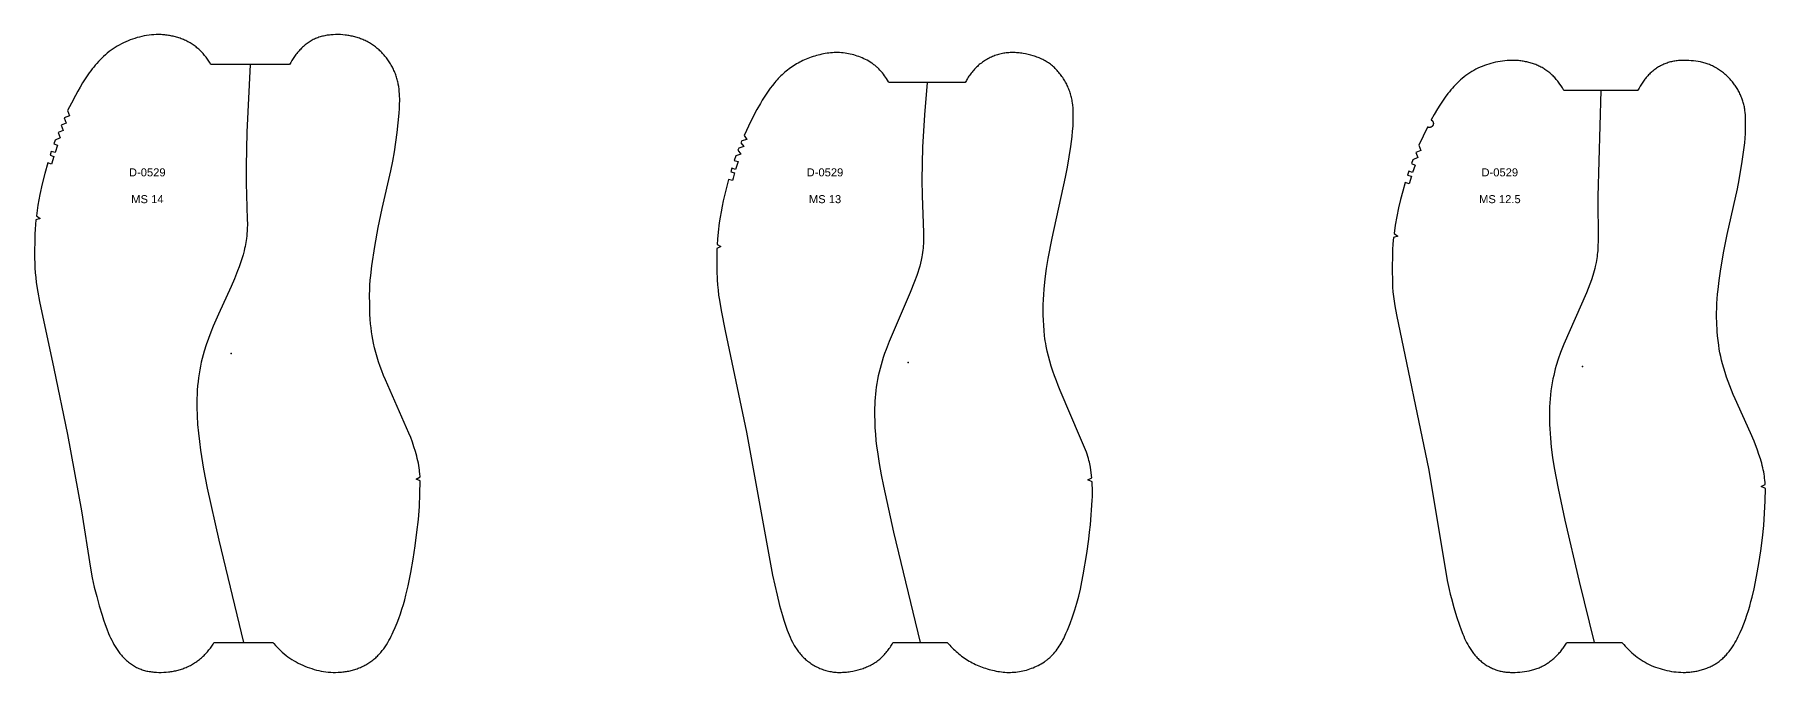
# Model space of a CAD drawing. Extents: x -397 to 4045, y -1309 to -990.
# Drawn here: x -397 to 468, y -1309 to -990 of the extents above; entities that cross this region are included whole.
import ezdxf

# ---------------------------------------------------------------- set-up
doc = ezdxf.new("R2010")
doc.units = 0
doc.layers.add('DEFAULT', color=7, linetype='CONTINUOUS')
doc.styles.add('ARIAL_REGULAR', font='arial.ttf')

msp = doc.modelspace()

# ---------------------------------------------------------------- linework, layer by layer
at = {"layer": 'DEFAULT'}
for points in [[(-229.11, -1115.31), (-228.94, -1112.89), (-228.71, -1110.48), (-228.13, -1105.67), (-226.7, -1096.08), (-224.97, -1086.54), (-223.06, -1077.03), (-218.72, -1058.13), (-217.76, -1053.38), (-216.91, -1048.6), (-216.16, -1043.81), (-215.51, -1039.01), (-214.95, -1034.19), (-214.52, -1029.37), (-214.36, -1026.95), (-214.27, -1024.52), (-214.25, -1023.31), (-214.26, -1022.1), (-214.29, -1020.89), (-214.35, -1019.68), (-214.45, -1018.47), (-214.58, -1017.26), (-214.75, -1016.06), (-214.95, -1014.86), (-215.07, -1014.27), (-215.2, -1013.68), (-215.34, -1013.09), (-215.49, -1012.5), (-215.65, -1011.92), (-215.82, -1011.34), (-216.01, -1010.76), (-216.21, -1010.19), (-216.42, -1009.63), (-216.64, -1009.06), (-216.87, -1008.51), (-217.12, -1007.95), (-217.37, -1007.4), (-217.64, -1006.86), (-217.92, -1006.32), (-218.21, -1005.79), (-218.51, -1005.26), (-218.82, -1004.74), (-219.14, -1004.23), (-219.47, -1003.72), (-219.81, -1003.22), (-220.16, -1002.72), (-220.51, -1002.23), (-220.88, -1001.74), (-221.26, -1001.27), (-221.64, -1000.8), (-222.03, -1000.33), (-222.44, -999.88), (-222.85, -999.43), (-223.26, -998.99), (-223.69, -998.56), (-224.12, -998.14), (-224.57, -997.72), (-225.02, -997.32), (-225.48, -996.92), (-225.95, -996.54), (-226.42, -996.16), (-226.9, -995.8), (-227.39, -995.45), (-227.89, -995.1), (-228.4, -994.77), (-228.91, -994.45), (-229.43, -994.15), (-229.96, -993.85), (-230.5, -993.56), (-231.04, -993.29), (-231.58, -993.03), (-232.13, -992.77), (-232.69, -992.53), (-233.25, -992.3), (-233.82, -992.09), (-234.39, -991.88), (-234.96, -991.68), (-235.54, -991.5), (-236.12, -991.33), (-236.7, -991.17), (-237.29, -991.02), (-237.88, -990.88), (-238.47, -990.75), (-239.06, -990.63), (-239.66, -990.53), (-240.26, -990.43), (-240.86, -990.35), (-241.46, -990.27), (-242.66, -990.16), (-243.87, -990.08), (-245.09, -990.05), (-246.3, -990.06), (-247.52, -990.1), (-248.13, -990.14), (-248.74, -990.19), (-249.34, -990.25), (-249.95, -990.32), (-250.55, -990.41), (-251.15, -990.51), (-251.74, -990.62), (-252.33, -990.75), (-252.92, -990.89), (-253.5, -991.04), (-254.08, -991.21), (-254.66, -991.4), (-255.22, -991.6), (-255.79, -991.81), (-256.34, -992.05), (-256.89, -992.3), (-257.43, -992.56), (-257.97, -992.85), (-258.49, -993.14), (-259.01, -993.45), (-259.53, -993.78), (-260.03, -994.12), (-260.52, -994.47), (-261.01, -994.83), (-261.49, -995.21), (-261.95, -995.6), (-262.41, -996), (-262.86, -996.41), (-263.3, -996.83), (-263.73, -997.26), (-264.15, -997.69), (-264.56, -998.14), (-264.95, -998.6), (-265.34, -999.06), (-265.72, -999.54), (-266.09, -1000.02), (-266.45, -1000.5), (-266.8, -1001), (-267.48, -1002), (-268.12, -1003.03), (-268.73, -1004.08), (-269.27, -1005.05), (-308.58, -1005.05), (-308.64, -1004.93), (-309.28, -1003.9), (-309.94, -1002.88), (-310.64, -1001.89), (-311, -1001.4), (-311.37, -1000.92), (-311.75, -1000.45), (-312.14, -999.99), (-312.54, -999.53), (-312.94, -999.08), (-313.36, -998.65), (-313.79, -998.22), (-314.22, -997.8), (-314.67, -997.39), (-315.12, -996.99), (-315.59, -996.6), (-316.06, -996.22), (-316.54, -995.86), (-317.03, -995.5), (-317.53, -995.15), (-318.04, -994.82), (-318.55, -994.5), (-319.07, -994.18), (-319.59, -993.88), (-320.13, -993.59), (-320.67, -993.31), (-321.21, -993.04), (-321.76, -992.79), (-322.31, -992.54), (-322.87, -992.31), (-323.44, -992.09), (-324.01, -991.88), (-324.58, -991.69), (-325.16, -991.5), (-325.74, -991.33), (-326.32, -991.17), (-326.91, -991.01), (-327.5, -990.87), (-328.09, -990.75), (-328.68, -990.63), (-329.28, -990.52), (-329.88, -990.43), (-330.48, -990.34), (-331.08, -990.27), (-331.69, -990.2), (-332.29, -990.15), (-332.89, -990.11), (-333.5, -990.08), (-334.71, -990.05), (-335.92, -990.06), (-337.13, -990.11), (-338.34, -990.21), (-339.55, -990.34), (-340.75, -990.51), (-341.94, -990.72), (-343.13, -990.96), (-344.3, -991.25), (-345.47, -991.56), (-346.63, -991.92), (-347.78, -992.3), (-348.92, -992.72), (-350.05, -993.17), (-351.16, -993.64), (-352.27, -994.15), (-353.35, -994.69), (-354.43, -995.26), (-355.48, -995.86), (-356.51, -996.49), (-357.52, -997.15), (-358.51, -997.85), (-359.48, -998.58), (-360.42, -999.34), (-361.33, -1000.13), (-362.23, -1000.95), (-363.11, -1001.79), (-363.96, -1002.65), (-364.79, -1003.53), (-365.61, -1004.43), (-366.4, -1005.35), (-367.18, -1006.28), (-367.94, -1007.22), (-368.69, -1008.18), (-369.41, -1009.15), (-370.12, -1010.13), (-371.48, -1012.13), (-372.78, -1014.18), (-374.03, -1016.26), (-375.22, -1018.37), (-376.38, -1020.5), (-378.34, -1024.27), (-380.22, -1028.08), (-379.26, -1030.73), (-381.91, -1031.7), (-380.89, -1034.34), (-383.52, -1035.36), (-382.44, -1037.97), (-385.04, -1039.06), (-383.9, -1041.64), (-386.47, -1042.8), (-387.15, -1044.68), (-385.26, -1045.34), (-386.52, -1049.08), (-388.42, -1048.47), (-389.02, -1050.38), (-387.11, -1050.97), (-388.24, -1054.77), (-390.16, -1054.21), (-391.64, -1059.44), (-392.94, -1064.7), (-394.09, -1070.01), (-395.06, -1075.35), (-395.86, -1080.71), (-394.01, -1081.96), (-396.11, -1082.7), (-396.34, -1084.94), (-396.5, -1087.35), (-396.59, -1089.77), (-396.74, -1101.9), (-396.69, -1104.32), (-396.58, -1106.74), (-396.4, -1109.16), (-396.17, -1111.57), (-395.89, -1113.98), (-395.19, -1118.78), (-394.35, -1123.55), (-387.15, -1157.04), (-380.27, -1189.95), (-373.37, -1228.11), (-368.87, -1256.85), (-367.96, -1261.61), (-366.91, -1266.34), (-365.72, -1271.04), (-364.41, -1275.71), (-363.01, -1280.35), (-362.26, -1282.66), (-361.47, -1284.95), (-360.63, -1287.23), (-359.73, -1289.47), (-359.24, -1290.59), (-358.74, -1291.69), (-358.21, -1292.78), (-357.66, -1293.86), (-357.08, -1294.92), (-356.46, -1295.97), (-355.82, -1297), (-355.14, -1298), (-354.79, -1298.49), (-354.43, -1298.98), (-354.06, -1299.46), (-353.68, -1299.93), (-353.29, -1300.4), (-352.9, -1300.85), (-352.49, -1301.3), (-352.07, -1301.74), (-351.64, -1302.17), (-351.2, -1302.59), (-350.75, -1303), (-350.29, -1303.4), (-349.83, -1303.79), (-349.35, -1304.16), (-348.86, -1304.53), (-348.37, -1304.88), (-347.87, -1305.22), (-347.35, -1305.54), (-346.83, -1305.85), (-346.31, -1306.15), (-345.77, -1306.43), (-345.23, -1306.7), (-344.68, -1306.95), (-344.13, -1307.18), (-343.56, -1307.4), (-343, -1307.6), (-342.42, -1307.78), (-341.84, -1307.95), (-341.26, -1308.11), (-340.67, -1308.25), (-340.08, -1308.37), (-339.48, -1308.48), (-338.89, -1308.58), (-338.28, -1308.67), (-337.68, -1308.74), (-337.08, -1308.8), (-336.47, -1308.85), (-335.86, -1308.89), (-334.64, -1308.94), (-333.43, -1308.94), (-332.21, -1308.91), (-331, -1308.83), (-329.8, -1308.72), (-329.2, -1308.64), (-328.6, -1308.56), (-328, -1308.46), (-327.4, -1308.36), (-326.81, -1308.24), (-326.22, -1308.11), (-325.63, -1307.97), (-325.04, -1307.82), (-324.46, -1307.66), (-323.88, -1307.49), (-323.3, -1307.31), (-322.73, -1307.11), (-322.16, -1306.9), (-321.59, -1306.69), (-321.03, -1306.46), (-320.47, -1306.22), (-319.92, -1305.96), (-319.38, -1305.7), (-318.84, -1305.43), (-318.3, -1305.14), (-317.77, -1304.84), (-317.25, -1304.53), (-316.74, -1304.21), (-316.23, -1303.88), (-315.73, -1303.54), (-315.24, -1303.19), (-314.76, -1302.82), (-314.29, -1302.45), (-313.82, -1302.06), (-313.36, -1301.67), (-312.91, -1301.26), (-312.47, -1300.85), (-312.03, -1300.43), (-311.61, -1300), (-311.19, -1299.56), (-310.78, -1299.11), (-310.38, -1298.65), (-309.98, -1298.19), (-309.6, -1297.72), (-309.22, -1297.24), (-308.86, -1296.76), (-308.5, -1296.27), (-308.15, -1295.77), (-307.81, -1295.27), (-307.48, -1294.76), (-307.16, -1294.24), (-306.98, -1293.94), (-277.74, -1293.94), (-277.2, -1294.57), (-276.38, -1295.47), (-275.55, -1296.35), (-274.69, -1297.21), (-273.82, -1298.05), (-272.92, -1298.87), (-272, -1299.66), (-271.06, -1300.42), (-270.1, -1301.15), (-269.11, -1301.84), (-268.1, -1302.51), (-267.06, -1303.14), (-266.01, -1303.74), (-264.94, -1304.31), (-263.85, -1304.85), (-262.75, -1305.35), (-261.63, -1305.83), (-260.51, -1306.28), (-259.37, -1306.69), (-258.22, -1307.08), (-257.06, -1307.43), (-255.89, -1307.75), (-254.71, -1308.03), (-253.52, -1308.28), (-252.33, -1308.49), (-251.13, -1308.66), (-249.93, -1308.79), (-248.72, -1308.88), (-247.51, -1308.93), (-246.29, -1308.94), (-245.08, -1308.91), (-244.48, -1308.88), (-243.87, -1308.84), (-243.27, -1308.79), (-242.67, -1308.72), (-242.06, -1308.65), (-241.46, -1308.57), (-240.87, -1308.47), (-240.27, -1308.36), (-239.67, -1308.25), (-239.08, -1308.12), (-238.49, -1307.98), (-237.91, -1307.82), (-237.32, -1307.66), (-236.74, -1307.49), (-236.16, -1307.3), (-235.59, -1307.11), (-235.02, -1306.9), (-234.46, -1306.68), (-233.9, -1306.44), (-233.34, -1306.2), (-232.79, -1305.94), (-232.25, -1305.68), (-231.71, -1305.4), (-231.18, -1305.11), (-230.65, -1304.81), (-230.13, -1304.49), (-229.62, -1304.17), (-229.12, -1303.83), (-228.62, -1303.49), (-228.13, -1303.13), (-227.65, -1302.76), (-227.17, -1302.38), (-226.71, -1302), (-226.25, -1301.6), (-225.81, -1301.19), (-225.37, -1300.77), (-224.95, -1300.34), (-224.53, -1299.9), (-224.12, -1299.46), (-223.73, -1299), (-223.34, -1298.54), (-222.96, -1298.06), (-222.59, -1297.58), (-222.23, -1297.1), (-221.53, -1296.1), (-220.87, -1295.09), (-220.23, -1294.05), (-219.62, -1293), (-219.05, -1291.93), (-218.49, -1290.86), (-217.96, -1289.77), (-217.45, -1288.67), (-216.49, -1286.45), (-215.58, -1284.2), (-214.72, -1281.93), (-213.9, -1279.65), (-213.13, -1277.35), (-212.42, -1275.03), (-211.75, -1272.7), (-211.14, -1270.36), (-210.02, -1265.64), (-208.65, -1258.95), (-207.47, -1252.29), (-206.46, -1245.61), (-205.63, -1238.89), (-204.91, -1232.5), (-204.41, -1226.08), (-204.11, -1219.65), (-204.02, -1213.22), (-206.05, -1212.29), (-204.09, -1211.22), (-204.2, -1209.56), (-204.28, -1208.74), (-204.36, -1207.91), (-204.52, -1206.71), (-204.71, -1205.52), (-204.92, -1204.33), (-205.17, -1203.14), (-205.44, -1201.96), (-205.73, -1200.78), (-206.05, -1199.61), (-206.38, -1198.44), (-207.11, -1196.13), (-207.91, -1193.84), (-208.76, -1191.57), (-209.65, -1189.32), (-221.38, -1162.7), (-222.3, -1160.46), (-223.18, -1158.2), (-224, -1155.92), (-224.78, -1153.62), (-225.5, -1151.31), (-226.17, -1148.98), (-226.77, -1146.63), (-227.31, -1144.27), (-227.68, -1142.45), (-228, -1140.63), (-228.31, -1138.63), (-228.57, -1136.66), (-228.78, -1134.69), (-228.97, -1132.27), (-229.11, -1129.85), (-229.25, -1125), (-229.27, -1120.15), (-229.22, -1117.73)], [(68.98, -1013.06), (68.47, -1014.03), (30.32, -1014.03), (30.09, -1013.62), (29.63, -1012.85), (29.15, -1012.08), (28.64, -1011.34), (28.12, -1010.6), (27.58, -1009.88), (27.01, -1009.18), (26.43, -1008.49), (25.82, -1007.82), (25.19, -1007.18), (24.86, -1006.86), (24.54, -1006.55), (24.2, -1006.25), (23.86, -1005.96), (23.52, -1005.67), (23.17, -1005.38), (22.82, -1005.11), (22.46, -1004.84), (22.09, -1004.57), (21.72, -1004.32), (20.97, -1003.82), (20.2, -1003.36), (19.42, -1002.91), (18.62, -1002.5), (17.81, -1002.1), (16.98, -1001.73), (16.15, -1001.38), (15.31, -1001.06), (14.46, -1000.76), (13.6, -1000.48), (12.74, -1000.23), (11.87, -1000), (10.99, -999.79), (10.11, -999.61), (9.22, -999.45), (8.33, -999.31), (7.43, -999.2), (6.53, -999.12), (5.64, -999.06), (4.74, -999.03), (3.84, -999.03), (2.94, -999.05), (2.04, -999.1), (1.14, -999.18), (0.25, -999.28), (-0.65, -999.4), (-1.53, -999.55), (-2.42, -999.72), (-3.3, -999.9), (-4.18, -1000.1), (-5.06, -1000.32), (-5.93, -1000.55), (-6.8, -1000.8), (-7.66, -1001.07), (-8.52, -1001.35), (-9.37, -1001.65), (-10.21, -1001.97), (-11.04, -1002.31), (-11.87, -1002.66), (-12.69, -1003.04), (-13.5, -1003.43), (-14.3, -1003.84), (-15.1, -1004.27), (-15.88, -1004.71), (-16.65, -1005.18), (-17.41, -1005.66), (-18.16, -1006.16), (-18.9, -1006.67), (-19.63, -1007.2), (-20.35, -1007.75), (-21.05, -1008.32), (-21.74, -1008.9), (-22.42, -1009.49), (-23.08, -1010.1), (-23.73, -1010.72), (-24.37, -1011.36), (-25, -1012.01), (-25.61, -1012.67), (-26.21, -1013.34), (-26.8, -1014.03), (-27.93, -1015.42), (-29.02, -1016.86), (-30.07, -1018.32), (-31.08, -1019.82), (-32.06, -1021.33), (-33.01, -1022.87), (-33.92, -1024.42), (-35.69, -1027.56), (-38.84, -1033.62), (-40.98, -1038.01), (-42.12, -1040.47), (-40.81, -1042.45), (-43.31, -1043.22), (-43.68, -1044.11), (-42.32, -1046.06), (-44.79, -1046.89), (-45, -1047.45), (-45.18, -1047.91), (-43.78, -1049.86), (-46.22, -1050.72), (-47.03, -1053), (-45.09, -1053.56), (-46.11, -1056.57), (-46.39, -1057.46), (-48.29, -1056.88), (-48.81, -1058.59), (-46.89, -1059.1), (-47.6, -1061.76), (-47.92, -1063.01), (-49.86, -1062.49), (-52.52, -1073.17), (-53.1, -1075.84), (-53.65, -1078.61), (-54.13, -1081.4), (-54.53, -1084.11), (-55.11, -1088.87), (-55.43, -1092.35), (-55.62, -1095.06), (-53.67, -1096.04), (-55.71, -1097.06), (-55.8, -1104.01), (-55.73, -1107.96), (-55.53, -1112.67), (-55.35, -1115.19), (-55.12, -1117.77), (-54.82, -1120.34), (-54.47, -1122.91), (-53.64, -1128.02), (-51.64, -1138.2), (-40.87, -1188.9), (-27.87, -1260.29), (-26.8, -1265.36), (-25.64, -1270.41), (-24.38, -1275.44), (-22.99, -1280.43), (-22.23, -1282.91), (-21.42, -1285.37), (-20.54, -1287.8), (-20.07, -1289.01), (-19.58, -1290.21), (-19.06, -1291.41), (-18.51, -1292.59), (-17.94, -1293.76), (-17.33, -1294.9), (-17.01, -1295.47), (-16.68, -1296.03), (-16.34, -1296.58), (-15.99, -1297.12), (-15.63, -1297.66), (-15.26, -1298.18), (-14.87, -1298.7), (-14.47, -1299.21), (-14.06, -1299.71), (-13.64, -1300.2), (-13.2, -1300.67), (-12.75, -1301.14), (-12.29, -1301.59), (-11.82, -1302.04), (-11.34, -1302.47), (-10.85, -1302.89), (-10.34, -1303.3), (-9.83, -1303.69), (-9.31, -1304.08), (-8.77, -1304.45), (-8.23, -1304.8), (-7.68, -1305.15), (-7.13, -1305.48), (-6.56, -1305.8), (-5.99, -1306.1), (-5.41, -1306.39), (-4.82, -1306.66), (-4.22, -1306.92), (-3.62, -1307.17), (-3.02, -1307.4), (-2.41, -1307.61), (-1.79, -1307.81), (-1.17, -1307.99), (-0.55, -1308.16), (0.08, -1308.31), (0.71, -1308.45), (1.35, -1308.57), (1.98, -1308.67), (2.62, -1308.76), (3.26, -1308.83), (3.9, -1308.88), (4.55, -1308.92), (5.19, -1308.94), (5.84, -1308.95), (6.48, -1308.94), (7.13, -1308.91), (7.78, -1308.88), (8.42, -1308.82), (9.07, -1308.76), (9.71, -1308.68), (10.36, -1308.59), (11, -1308.49), (12.29, -1308.26), (13.56, -1307.98), (14.83, -1307.67), (16.09, -1307.32), (16.71, -1307.13), (17.33, -1306.92), (17.94, -1306.71), (18.55, -1306.48), (19.15, -1306.24), (19.74, -1305.99), (20.33, -1305.72), (20.91, -1305.44), (21.48, -1305.15), (22.05, -1304.84), (22.6, -1304.52), (23.15, -1304.18), (23.68, -1303.82), (24.21, -1303.45), (24.72, -1303.07), (25.23, -1302.67), (25.72, -1302.26), (26.21, -1301.83), (26.68, -1301.39), (27.15, -1300.94), (27.6, -1300.48), (28.05, -1300.01), (28.48, -1299.52), (28.9, -1299.03), (29.31, -1298.53), (29.71, -1298.01), (30.1, -1297.49), (30.48, -1296.96), (30.85, -1296.43), (31.21, -1295.89), (31.55, -1295.34), (31.89, -1294.78), (32.21, -1294.22), (32.36, -1293.95), (59.47, -1293.95), (60.06, -1294.63), (60.65, -1295.3), (61.27, -1295.96), (61.89, -1296.61), (62.53, -1297.25), (63.18, -1297.87), (63.84, -1298.48), (64.52, -1299.07), (65.21, -1299.65), (65.92, -1300.22), (66.63, -1300.76), (67.36, -1301.3), (68.1, -1301.81), (68.85, -1302.31), (69.61, -1302.79), (70.38, -1303.26), (71.17, -1303.7), (71.96, -1304.13), (72.76, -1304.54), (73.57, -1304.93), (74.39, -1305.31), (75.22, -1305.66), (76.05, -1306), (76.9, -1306.32), (77.75, -1306.62), (78.6, -1306.9), (79.46, -1307.17), (80.33, -1307.42), (81.2, -1307.65), (82.08, -1307.87), (82.96, -1308.07), (83.84, -1308.25), (84.73, -1308.42), (85.62, -1308.57), (86.51, -1308.69), (87.4, -1308.8), (88.3, -1308.87), (89.2, -1308.92), (90.1, -1308.95), (91, -1308.94), (91.9, -1308.91), (92.8, -1308.85), (93.69, -1308.77), (94.59, -1308.66), (95.48, -1308.53), (96.37, -1308.37), (97.25, -1308.18), (98.13, -1307.98), (99, -1307.75), (99.87, -1307.49), (100.72, -1307.21), (101.57, -1306.91), (102.41, -1306.59), (103.25, -1306.24), (104.07, -1305.87), (104.88, -1305.48), (105.68, -1305.06), (106.46, -1304.62), (107.23, -1304.15), (107.98, -1303.66), (108.35, -1303.4), (108.72, -1303.14), (109.08, -1302.87), (109.43, -1302.59), (109.78, -1302.31), (110.13, -1302.02), (110.47, -1301.72), (110.8, -1301.42), (111.13, -1301.11), (111.45, -1300.8), (112.08, -1300.15), (112.69, -1299.48), (113.28, -1298.8), (113.84, -1298.1), (114.39, -1297.37), (114.91, -1296.64), (115.41, -1295.89), (115.89, -1295.13), (116.35, -1294.36), (116.8, -1293.58), (117.23, -1292.78), (117.64, -1291.98), (118.04, -1291.17), (118.79, -1289.54), (119.5, -1287.88), (120.81, -1284.52), (122.03, -1281.13), (123.16, -1277.7), (124.19, -1274.25), (125.13, -1270.77), (125.98, -1267.27), (126.74, -1263.74), (127.42, -1260.2), (129.13, -1249.52), (130.17, -1242.39), (130.62, -1238.81), (130.98, -1235.23), (131.89, -1222.8), (131.97, -1221.22), (132, -1219.77), (131.99, -1218.47), (131.81, -1213.63), (129.73, -1212.62), (131.65, -1211.64), (131.17, -1207.78), (130.97, -1206.37), (130.84, -1205.58), (130.68, -1204.74), (130.5, -1203.86), (130.28, -1202.92), (130.02, -1201.94), (129.71, -1200.92), (129.36, -1199.86), (128.96, -1198.77), (126.1, -1191.78), (115.92, -1167.95), (114.93, -1165.56), (113.98, -1163.14), (113.08, -1160.71), (112.24, -1158.26), (111.46, -1155.79), (110.73, -1153.3), (110.05, -1150.8), (109.43, -1148.28), (108.9, -1145.75), (108.66, -1144.48), (108.45, -1143.2), (108.26, -1141.92), (108.1, -1140.64), (107.84, -1138.06), (107.65, -1135.47), (107.52, -1132.88), (107.43, -1130.29), (107.4, -1127.7), (107.42, -1125.11), (107.5, -1122.52), (107.65, -1119.93), (107.85, -1117.35), (108.39, -1112.19), (109.07, -1107.05), (109.87, -1101.93), (111.86, -1091.76), (118.54, -1061.39), (119.54, -1056.3), (120.44, -1051.2), (121.21, -1046.07), (121.85, -1040.93), (122.1, -1038.35), (122.3, -1035.77), (122.43, -1033.18), (122.46, -1031.88), (122.46, -1030.58), (122.44, -1029.28), (122.39, -1027.99), (122.31, -1026.69), (122.18, -1025.4), (122.02, -1024.11), (121.92, -1023.47), (121.81, -1022.84), (121.68, -1022.2), (121.54, -1021.57), (121.39, -1020.95), (121.23, -1020.32), (121.05, -1019.7), (120.86, -1019.09), (120.65, -1018.47), (120.43, -1017.87), (120.19, -1017.26), (119.95, -1016.67), (119.69, -1016.07), (119.41, -1015.49), (119.13, -1014.91), (118.83, -1014.33), (118.52, -1013.76), (118.19, -1013.2), (117.86, -1012.64), (117.51, -1012.09), (117.16, -1011.55), (116.79, -1011.01), (116.41, -1010.48), (116.02, -1009.96), (115.62, -1009.45), (115.21, -1008.95), (114.78, -1008.45), (114.35, -1007.97), (113.91, -1007.49), (113.45, -1007.03), (112.99, -1006.58), (112.52, -1006.14), (112.03, -1005.72), (111.54, -1005.3), (111.03, -1004.91), (110.52, -1004.52), (109.99, -1004.15), (109.45, -1003.8), (108.91, -1003.46), (108.35, -1003.13), (107.79, -1002.83), (107.22, -1002.53), (106.64, -1002.25), (106.05, -1001.99), (105.46, -1001.73), (104.85, -1001.49), (104.25, -1001.27), (103.63, -1001.05), (103.02, -1000.85), (102.39, -1000.66), (101.14, -1000.3), (99.87, -999.99), (98.59, -999.72), (97.31, -999.48), (96.67, -999.38), (96.02, -999.29), (95.38, -999.21), (94.73, -999.15), (94.08, -999.1), (93.44, -999.06), (92.79, -999.04), (92.15, -999.03), (91.5, -999.03), (90.86, -999.05), (90.21, -999.09), (89.57, -999.14), (88.93, -999.21), (88.29, -999.3), (87.65, -999.4), (87.02, -999.52), (86.39, -999.66), (85.76, -999.81), (85.13, -999.98), (84.51, -1000.16), (83.9, -1000.36), (83.29, -1000.58), (82.68, -1000.81), (82.08, -1001.05), (81.49, -1001.31), (80.9, -1001.58), (80.32, -1001.87), (79.75, -1002.17), (79.18, -1002.49), (78.62, -1002.82), (78.07, -1003.17), (77.53, -1003.52), (77, -1003.89), (76.48, -1004.28), (75.96, -1004.67), (75.46, -1005.08), (74.97, -1005.5), (74.49, -1005.93), (74.01, -1006.38), (73.55, -1006.83), (73.11, -1007.3), (72.67, -1007.77), (72.25, -1008.26), (71.83, -1008.76), (71.44, -1009.27), (71.05, -1009.79), (70.68, -1010.31), (70.31, -1010.85), (69.96, -1011.39), (69.62, -1011.94), (69.3, -1012.5)], [(467.33, -1207.7), (467.11, -1206.67), (466.85, -1205.54), (466.56, -1204.41), (466.24, -1203.29), (465.91, -1202.17), (465.19, -1199.95), (464.42, -1197.75), (462.74, -1193.41), (460.94, -1189.1), (453.22, -1172.13), (452.29, -1169.99), (451.41, -1167.84), (449.74, -1163.48), (448.96, -1161.28), (448.23, -1159.07), (447.54, -1156.85), (446.91, -1154.6), (446.46, -1152.78), (446.05, -1150.96), (445.68, -1149.12), (445.36, -1147.27), (445.05, -1145.27), (444.77, -1143.01), (444.53, -1140.74), (444.35, -1138.46), (444.1, -1133.86), (444.03, -1131.53), (444.02, -1129.19), (444.05, -1126.86), (444.14, -1124.54), (444.29, -1122.21), (444.48, -1119.89), (444.72, -1117.57), (445.3, -1112.94), (445.98, -1108.33), (447.51, -1099.13), (449.31, -1089.98), (454.38, -1067.23), (455.28, -1062.66), (456.82, -1053.47), (457.78, -1046.54), (458.03, -1044.22), (458.23, -1041.9), (458.38, -1039.58), (458.48, -1037.25), (458.52, -1034.91), (458.5, -1032.58), (458.46, -1031.41), (458.39, -1030.24), (458.28, -1029.08), (458.15, -1027.93), (458.06, -1027.35), (457.96, -1026.78), (457.86, -1026.21), (457.74, -1025.64), (457.61, -1025.08), (457.46, -1024.51), (457.31, -1023.95), (457.14, -1023.4), (456.96, -1022.84), (456.76, -1022.29), (456.56, -1021.75), (456.34, -1021.21), (456.12, -1020.67), (455.88, -1020.14), (455.63, -1019.61), (455.38, -1019.08), (455.11, -1018.57), (454.83, -1018.05), (454.54, -1017.55), (454.24, -1017.04), (453.93, -1016.55), (453.62, -1016.06), (453.29, -1015.58), (452.96, -1015.1), (452.61, -1014.63), (452.26, -1014.17), (451.9, -1013.71), (451.53, -1013.26), (451.15, -1012.82), (450.76, -1012.38), (450.37, -1011.96), (449.96, -1011.54), (449.55, -1011.12), (449.13, -1010.72), (448.71, -1010.32), (448.27, -1009.93), (447.83, -1009.55), (447.38, -1009.18), (446.92, -1008.81), (446.46, -1008.46), (445.99, -1008.11), (445.51, -1007.77), (445.02, -1007.45), (444.53, -1007.13), (444.04, -1006.83), (443.53, -1006.53), (443.02, -1006.25), (442.51, -1005.98), (441.99, -1005.73), (441.46, -1005.48), (440.93, -1005.25), (440.39, -1005.03), (439.85, -1004.83), (439.3, -1004.63), (438.75, -1004.45), (438.2, -1004.29), (437.64, -1004.13), (437.08, -1003.99), (436.51, -1003.86), (435.94, -1003.74), (434.79, -1003.52), (433.64, -1003.34), (432.47, -1003.2), (431.31, -1003.09), (430.14, -1003), (428.97, -1002.94), (427.8, -1002.92), (427.21, -1002.92), (426.63, -1002.93), (426.05, -1002.96), (425.47, -1002.99), (424.89, -1003.04), (424.31, -1003.1), (423.74, -1003.17), (423.16, -1003.25), (422.59, -1003.35), (422.02, -1003.47), (421.46, -1003.6), (420.9, -1003.74), (420.34, -1003.9), (419.78, -1004.07), (419.23, -1004.26), (418.68, -1004.46), (418.14, -1004.67), (417.61, -1004.9), (417.07, -1005.14), (416.55, -1005.4), (416.03, -1005.67), (415.52, -1005.95), (415.01, -1006.24), (414.52, -1006.54), (414.03, -1006.86), (413.55, -1007.19), (413.07, -1007.53), (412.61, -1007.88), (412.15, -1008.25), (411.7, -1008.62), (411.26, -1009), (410.84, -1009.4), (410.41, -1009.8), (410, -1010.21), (409.6, -1010.63), (409.21, -1011.07), (408.82, -1011.5), (408.45, -1011.95), (408.08, -1012.41), (407.73, -1012.87), (407.38, -1013.34), (407.05, -1013.81), (406.72, -1014.29), (406.41, -1014.78), (406.1, -1015.28), (405.8, -1015.78), (405.23, -1016.79), (404.69, -1017.82), (404.65, -1017.92), (367.65, -1017.92), (367.53, -1017.7), (366.93, -1016.7), (366.3, -1015.72), (365.64, -1014.76), (364.95, -1013.82), (364.59, -1013.36), (364.22, -1012.9), (363.85, -1012.45), (363.47, -1012.01), (363.08, -1011.58), (362.68, -1011.15), (362.27, -1010.73), (361.86, -1010.33), (361.43, -1009.93), (361, -1009.54), (360.56, -1009.16), (360.11, -1008.79), (359.65, -1008.44), (359.18, -1008.09), (358.71, -1007.76), (358.22, -1007.44), (357.73, -1007.13), (357.23, -1006.83), (356.73, -1006.55), (356.21, -1006.27), (355.69, -1006.01), (355.17, -1005.76), (354.64, -1005.52), (354.1, -1005.29), (353.56, -1005.08), (353.01, -1004.87), (352.46, -1004.67), (351.9, -1004.49), (351.35, -1004.31), (350.79, -1004.15), (350.22, -1003.99), (349.66, -1003.85), (349.09, -1003.72), (348.52, -1003.59), (347.95, -1003.48), (347.37, -1003.38), (346.8, -1003.29), (346.22, -1003.21), (345.64, -1003.13), (345.06, -1003.07), (344.48, -1003.02), (343.9, -1002.98), (343.32, -1002.95), (342.74, -1002.93), (341.58, -1002.92), (340.41, -1002.95), (339.25, -1003.01), (338.09, -1003.12), (336.94, -1003.26), (335.78, -1003.44), (334.63, -1003.65), (333.49, -1003.88), (332.36, -1004.15), (331.23, -1004.45), (330.11, -1004.78), (329, -1005.13), (327.9, -1005.52), (326.81, -1005.94), (325.74, -1006.39), (324.68, -1006.88), (323.64, -1007.4), (322.61, -1007.95), (321.61, -1008.54), (320.62, -1009.16), (319.66, -1009.81), (318.71, -1010.5), (317.79, -1011.21), (316.89, -1011.95), (316, -1012.71), (315.14, -1013.5), (314.31, -1014.3), (313.49, -1015.13), (312.69, -1015.98), (311.91, -1016.85), (311.15, -1017.74), (310.41, -1018.64), (309.69, -1019.55), (308.29, -1021.41), (306.94, -1023.32), (305.66, -1025.26), (304.43, -1027.24), (302.85, -1029.96), (301.34, -1032.72), (301.4, -1032.75), (301.46, -1032.79), (301.52, -1032.83), (301.58, -1032.87), (301.63, -1032.91), (301.69, -1032.95), (301.74, -1033), (301.79, -1033.04), (301.84, -1033.09), (301.89, -1033.14), (301.94, -1033.2), (301.98, -1033.25), (302.02, -1033.31), (302.06, -1033.36), (302.1, -1033.42), (302.14, -1033.48), (302.17, -1033.54), (302.2, -1033.6), (302.23, -1033.66), (302.26, -1033.73), (302.29, -1033.79), (302.31, -1033.86), (302.33, -1033.93), (302.35, -1033.99), (302.37, -1034.06), (302.38, -1034.13), (302.39, -1034.2), (302.4, -1034.27), (302.41, -1034.34), (302.41, -1034.41), (302.41, -1034.47), (302.41, -1034.54), (302.41, -1034.61), (302.4, -1034.68), (302.4, -1034.75), (302.38, -1034.82), (302.37, -1034.89), (302.36, -1034.96), (302.34, -1035.02), (302.32, -1035.09), (302.3, -1035.16), (302.27, -1035.22), (302.25, -1035.29), (302.22, -1035.35), (302.19, -1035.41), (302.15, -1035.47), (302.12, -1035.53), (302.08, -1035.59), (302.04, -1035.65), (302, -1035.71), (301.96, -1035.76), (301.91, -1035.81), (301.87, -1035.87), (301.82, -1035.91), (301.77, -1035.96), (301.71, -1036.01), (301.66, -1036.05), (301.61, -1036.1), (301.55, -1036.14), (301.49, -1036.18), (301.43, -1036.21), (301.37, -1036.25), (301.31, -1036.28), (301.25, -1036.31), (301.18, -1036.34), (301.12, -1036.36), (301.05, -1036.39), (300.99, -1036.41), (300.92, -1036.43), (300.85, -1036.44), (300.78, -1036.46), (300.72, -1036.47), (300.65, -1036.48), (300.58, -1036.48), (300.51, -1036.49), (300.44, -1036.49), (300.37, -1036.49), (300.3, -1036.49), (300.23, -1036.48), (300.16, -1036.48), (300.09, -1036.47), (300.02, -1036.45), (299.96, -1036.44), (299.89, -1036.42), (299.82, -1036.4), (299.76, -1036.38), (299.69, -1036.36), (299.63, -1036.33), (299.56, -1036.3), (299.5, -1036.27), (295.19, -1045.29), (296.23, -1047.92), (293.62, -1048.97), (294.73, -1051.56), (292.15, -1052.69), (291.46, -1054.57), (293.34, -1055.25), (292.06, -1058.98), (290.16, -1058.35), (289.54, -1060.25), (291.45, -1060.86), (290.29, -1064.65), (288.37, -1064.08), (287.13, -1068.25), (286.02, -1072.46), (285.02, -1076.7), (284.16, -1080.96), (283.41, -1085.25), (282.79, -1089.56), (284.65, -1090.8), (282.55, -1091.55), (282.23, -1094.62), (282.01, -1097.71), (281.92, -1100.03), (281.86, -1107.03), (281.94, -1114.02), (282.05, -1116.35), (282.24, -1118.67), (282.49, -1120.99), (282.79, -1123.3), (283.15, -1125.6), (283.96, -1130.19), (300.08, -1207.79), (309.36, -1262.95), (310.31, -1267.52), (310.84, -1269.79), (311.41, -1272.04), (312.68, -1276.53), (314.06, -1280.98), (315.52, -1285.41), (316.31, -1287.6), (317.15, -1289.78), (317.6, -1290.86), (318.06, -1291.93), (318.55, -1292.99), (319.06, -1294.04), (319.6, -1295.07), (320.17, -1296.08), (320.47, -1296.58), (320.77, -1297.08), (321.09, -1297.57), (321.41, -1298.05), (321.75, -1298.52), (322.09, -1298.99), (322.45, -1299.45), (322.81, -1299.91), (323.19, -1300.36), (323.57, -1300.79), (323.96, -1301.22), (324.37, -1301.65), (324.78, -1302.06), (325.2, -1302.46), (325.63, -1302.86), (326.07, -1303.24), (326.52, -1303.61), (326.97, -1303.98), (327.44, -1304.33), (327.91, -1304.67), (328.39, -1305), (328.88, -1305.31), (329.38, -1305.62), (329.88, -1305.91), (330.4, -1306.19), (330.91, -1306.46), (331.44, -1306.72), (331.97, -1306.96), (332.51, -1307.19), (333.05, -1307.4), (333.6, -1307.6), (334.15, -1307.79), (334.7, -1307.96), (335.26, -1308.12), (335.82, -1308.26), (336.39, -1308.39), (336.96, -1308.51), (337.53, -1308.61), (338.1, -1308.69), (338.68, -1308.76), (339.25, -1308.82), (339.83, -1308.87), (340.41, -1308.9), (341, -1308.93), (341.58, -1308.94), (342.16, -1308.94), (343.33, -1308.92), (344.5, -1308.86), (345.67, -1308.77), (346.84, -1308.66), (348, -1308.51), (349.16, -1308.34), (350.3, -1308.12), (350.87, -1308), (351.44, -1307.87), (352, -1307.73), (352.56, -1307.57), (353.12, -1307.41), (353.67, -1307.23), (354.21, -1307.03), (354.76, -1306.83), (355.29, -1306.61), (355.82, -1306.38), (356.35, -1306.13), (356.87, -1305.88), (357.39, -1305.61), (357.9, -1305.32), (358.4, -1305.03), (358.9, -1304.73), (359.39, -1304.41), (359.87, -1304.09), (360.35, -1303.75), (360.82, -1303.4), (361.29, -1303.05), (361.74, -1302.68), (362.19, -1302.31), (362.63, -1301.93), (363.07, -1301.54), (363.5, -1301.14), (363.92, -1300.74), (364.33, -1300.32), (364.73, -1299.9), (365.13, -1299.47), (365.51, -1299.04), (365.89, -1298.6), (366.26, -1298.15), (366.62, -1297.69), (366.98, -1297.23), (367.32, -1296.76), (367.66, -1296.28), (367.98, -1295.8), (368.3, -1295.31), (368.61, -1294.81), (368.9, -1294.31), (369.12, -1293.94), (396.64, -1293.94), (396.79, -1294.12), (397.55, -1295.01), (398.33, -1295.87), (399.12, -1296.72), (399.94, -1297.55), (400.78, -1298.36), (401.64, -1299.15), (402.52, -1299.91), (403.42, -1300.65), (404.35, -1301.36), (405.29, -1302.04), (406.26, -1302.7), (407.25, -1303.32), (408.25, -1303.91), (409.27, -1304.46), (410.31, -1304.98), (411.37, -1305.47), (412.44, -1305.92), (413.53, -1306.34), (414.63, -1306.73), (415.74, -1307.08), (416.86, -1307.41), (417.99, -1307.71), (419.13, -1307.97), (420.27, -1308.21), (421.42, -1308.42), (422.57, -1308.6), (423.73, -1308.74), (424.89, -1308.84), (426.05, -1308.91), (427.21, -1308.94), (428.37, -1308.93), (428.96, -1308.91), (429.54, -1308.88), (430.12, -1308.84), (430.7, -1308.79), (431.28, -1308.73), (431.86, -1308.65), (432.43, -1308.57), (433.01, -1308.48), (433.58, -1308.38), (434.15, -1308.26), (434.72, -1308.14), (435.29, -1308.01), (435.86, -1307.86), (436.42, -1307.71), (436.98, -1307.55), (437.54, -1307.37), (438.09, -1307.19), (438.65, -1306.99), (439.19, -1306.78), (439.73, -1306.57), (440.27, -1306.34), (440.8, -1306.1), (441.33, -1305.85), (441.85, -1305.59), (442.36, -1305.31), (442.87, -1305.03), (443.37, -1304.73), (443.86, -1304.42), (444.34, -1304.1), (444.82, -1303.77), (445.29, -1303.42), (445.74, -1303.07), (446.19, -1302.7), (446.64, -1302.32), (447.07, -1301.93), (447.49, -1301.53), (447.91, -1301.13), (448.31, -1300.71), (448.71, -1300.28), (449.1, -1299.85), (449.49, -1299.41), (449.86, -1298.96), (450.23, -1298.5), (450.58, -1298.04), (451.27, -1297.1), (451.93, -1296.14), (452.56, -1295.15), (453.16, -1294.16), (453.74, -1293.14), (454.29, -1292.12), (454.81, -1291.08), (455.32, -1290.03), (455.81, -1288.97), (456.74, -1286.83), (457.61, -1284.67), (458.42, -1282.48), (459.18, -1280.28), (459.89, -1278.06), (460.56, -1275.83), (461.19, -1273.58), (461.78, -1271.33), (462.75, -1267.16), (464, -1260.99), (465.14, -1254.58), (466.1, -1248.16), (466.88, -1241.7), (467.53, -1235.54), (468, -1229.36), (468.28, -1223.18), (468.38, -1216.98), (466.35, -1216.08), (468.29, -1214.99), (468.21, -1213.94), (468.12, -1212.89), (468, -1211.85), (467.86, -1210.81), (467.71, -1209.77), (467.53, -1208.73)]]:
    msp.add_lwpolyline(points, close=True, dxfattribs=at)
for points in [[(-288.92, -1005.05), (-290.63, -1038.86), (-291.07, -1055.79), (-291.05, -1064.27), (-290.43, -1082.39), (-290.41, -1084.79), (-290.47, -1087.18), (-290.52, -1088.37), (-290.61, -1089.56), (-290.72, -1090.74), (-290.85, -1091.93), (-291, -1092.96), (-291.16, -1093.99), (-291.35, -1095.02), (-291.56, -1096.05), (-291.79, -1097.08), (-292.03, -1098.1), (-292.57, -1100.13), (-293.18, -1102.15), (-293.84, -1104.16), (-294.54, -1106.15), (-295.28, -1108.13), (-296.86, -1112.09), (-298.54, -1116), (-304.81, -1129.77), (-307.46, -1135.83), (-308.71, -1138.9), (-309.88, -1141.98), (-310.97, -1145.1), (-311.96, -1148.25), (-312.49, -1150.13), (-312.98, -1152.01), (-313.43, -1153.91), (-313.84, -1155.82), (-314.21, -1157.74), (-314.54, -1159.66), (-314.82, -1161.59), (-315.06, -1163.52), (-315.28, -1165.66), (-315.45, -1167.8), (-315.57, -1169.94), (-315.64, -1172.08), (-315.68, -1174.23), (-315.67, -1176.38), (-315.54, -1180.68), (-315.27, -1184.98), (-314.88, -1189.27), (-314.39, -1193.55), (-313.8, -1197.82), (-312.24, -1207.34), (-310.41, -1216.8), (-304.64, -1242.83), (-292.36, -1293.94)], [(49.39, -1014.03), (48.07, -1030.19), (47.15, -1046.4), (46.89, -1054.51), (46.79, -1062.61), (46.87, -1070.72), (47.61, -1088.98), (47.63, -1090.67), (47.61, -1092.37), (47.53, -1094.59), (47.46, -1095.69), (47.37, -1096.8), (47.26, -1097.9), (47.12, -1099), (46.96, -1100.1), (46.77, -1101.19), (46.46, -1102.76), (46.09, -1104.32), (45.67, -1105.86), (45.22, -1107.4), (44.73, -1108.93), (44.21, -1110.45), (43.1, -1113.47), (40.87, -1119.08), (30.38, -1143.55), (28.86, -1147.53), (28.15, -1149.54), (27.47, -1151.56), (26.9, -1153.37), (26.36, -1155.19), (25.86, -1157.03), (25.4, -1158.87), (24.97, -1160.72), (24.59, -1162.58), (24.25, -1164.45), (23.96, -1166.32), (23.73, -1168.06), (23.54, -1169.8), (23.39, -1171.54), (23.27, -1173.28), (23.19, -1175.03), (23.14, -1176.78), (23.11, -1180.28), (23.18, -1183.47), (23.32, -1186.65), (23.53, -1189.83), (23.82, -1193), (24.14, -1195.87), (24.51, -1198.73), (25.39, -1204.44), (26.41, -1210.13), (27.53, -1215.81), (32.58, -1238.8), (45.92, -1293.95)], [(386.15, -1017.92), (384.56, -1070.93), (384.72, -1093.36), (384.69, -1095.73), (384.64, -1096.91), (384.57, -1098.09), (384.49, -1099.07), (384.38, -1100.06), (384.26, -1101.04), (384.11, -1102.02), (383.95, -1103), (383.77, -1103.98), (383.36, -1105.92), (383.09, -1107.05), (382.8, -1108.19), (382.15, -1110.44), (381.44, -1112.66), (380.67, -1114.87), (379.85, -1117.07), (378.98, -1119.24), (367.63, -1144.78), (365.98, -1149.07), (364.86, -1152.3), (363.85, -1155.57), (363.38, -1157.22), (362.95, -1158.88), (362.56, -1160.54), (362.19, -1162.21), (361.82, -1164.17), (361.49, -1166.14), (361.21, -1168.12), (360.98, -1170.11), (360.79, -1172.1), (360.64, -1174.09), (360.53, -1176.09), (360.46, -1178.09), (360.43, -1180.37), (360.44, -1182.66), (360.49, -1184.95), (360.59, -1187.24), (360.9, -1191.8), (361.36, -1196.36), (362.03, -1201.52), (362.83, -1206.67), (364.74, -1216.92), (368.16, -1232.84), (375.25, -1263.46), (382.88, -1293.94)]]:
    msp.add_lwpolyline(points, dxfattribs=at)
at = {"layer": 'DEFAULT', "color": 4}
for p in [(-298.5, -1149.5), (39.98, -1153.99), (377, -1155.93)]:
    msp.add_point(p, dxfattribs=at)

# ---------------------------------------------------------------- texts
at = {"layer": 'DEFAULT', "color": 1, "style": 'ARIAL_REGULAR'}
for s, p in [('D-0529', (-349.59, -1060.93, 13.49)), ('D-0529', (-10.85, -1060.93, 13.49)), ('D-0529', (326.46, -1060.93, 13.49)), ('MS 14', (-348.44, -1074.33, 13.49)), ('MS 13', (-9.71, -1074.33, 13.49)), ('MS 12.5', (325.26, -1074.33, 13.49))]:
    msp.add_text(s, height=4, dxfattribs=at).set_placement(p)

doc.saveas('drawing.dxf')
